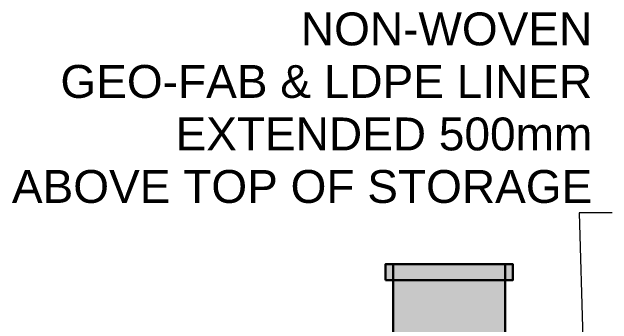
# Model space of a CAD drawing. Header units: millimetres. Extents: x 71 to 41929, y 71 to 131329.
# Drawn here: x 20777 to 23997, y 114760 to 116437 of the extents above; entities that cross this region are included whole.
import ezdxf
from ezdxf.enums import TextEntityAlignment as Align

# ---------------------------------------------------------------- set-up
doc = ezdxf.new("R2010")
doc.units = ezdxf.units.MM
for name, color, linetype in [('ANNOTATIONS', 7, 'Continuous'), ('LEADERS', 7, 'Continuous'), ('MANHOLES', 7, 'Continuous')]:
    doc.layers.add(name, color=color, linetype=linetype)
doc.styles.add('ARIAL', font='arial.ttf')

msp = doc.modelspace()

# ---------------------------------------------------------------- linework, layer by layer
at = {"layer": 'LEADERS', "lineweight": 18}
for p, q in [((23997.2, 115357.8), (23820.8, 115357.8)), ((23820.8, 115357.8), (23856.1, 114140.7))]:
    msp.add_line(p, q, dxfattribs=at)
at = {"layer": 'MANHOLES', "lineweight": 30}
for points in [[(22780.8, 114996.1), (23465.5, 114996.1), (23465.5, 115080.7), (22780.8, 115080.7)], [(22823.1, 113640.7), (23423.1, 113640.7), (23423.1, 115080.7), (22823.1, 115080.7)]]:
    msp.add_lwpolyline(points, close=True, dxfattribs=at)
at = {"layer": 'MANHOLES', "true_color": 0x737373}
msp.add_solid([(22780.8, 114996.1), (23465.5, 114996.1), (22780.8, 115080.7), (23465.5, 115080.7)], dxfattribs=at)
at = {"layer": 'MANHOLES', "true_color": 0xb8b8b8}
msp.add_solid([(22823.1, 113640.7), (23423.1, 113640.7), (22823.1, 115080.7), (23423.1, 115080.7)], dxfattribs=at)

# ---------------------------------------------------------------- texts
at = {"layer": 'ANNOTATIONS', "style": 'ARIAL'}
for s, height, p in [('NON-WOVEN', 176.81, (23891.3, 116257.4)), ('GEO-FAB & LDPE LINER', 176.812, (23891.3, 115975.2)), ('EXTENDED 500mm', 176.812, (23891.3, 115693)), ('ABOVE TOP OF STORAGE', 176.812, (23891.3, 115410.7))]:
    msp.add_text(s, height=height, dxfattribs=at).set_placement(p, align=Align.RIGHT)

doc.saveas('drawing.dxf')
